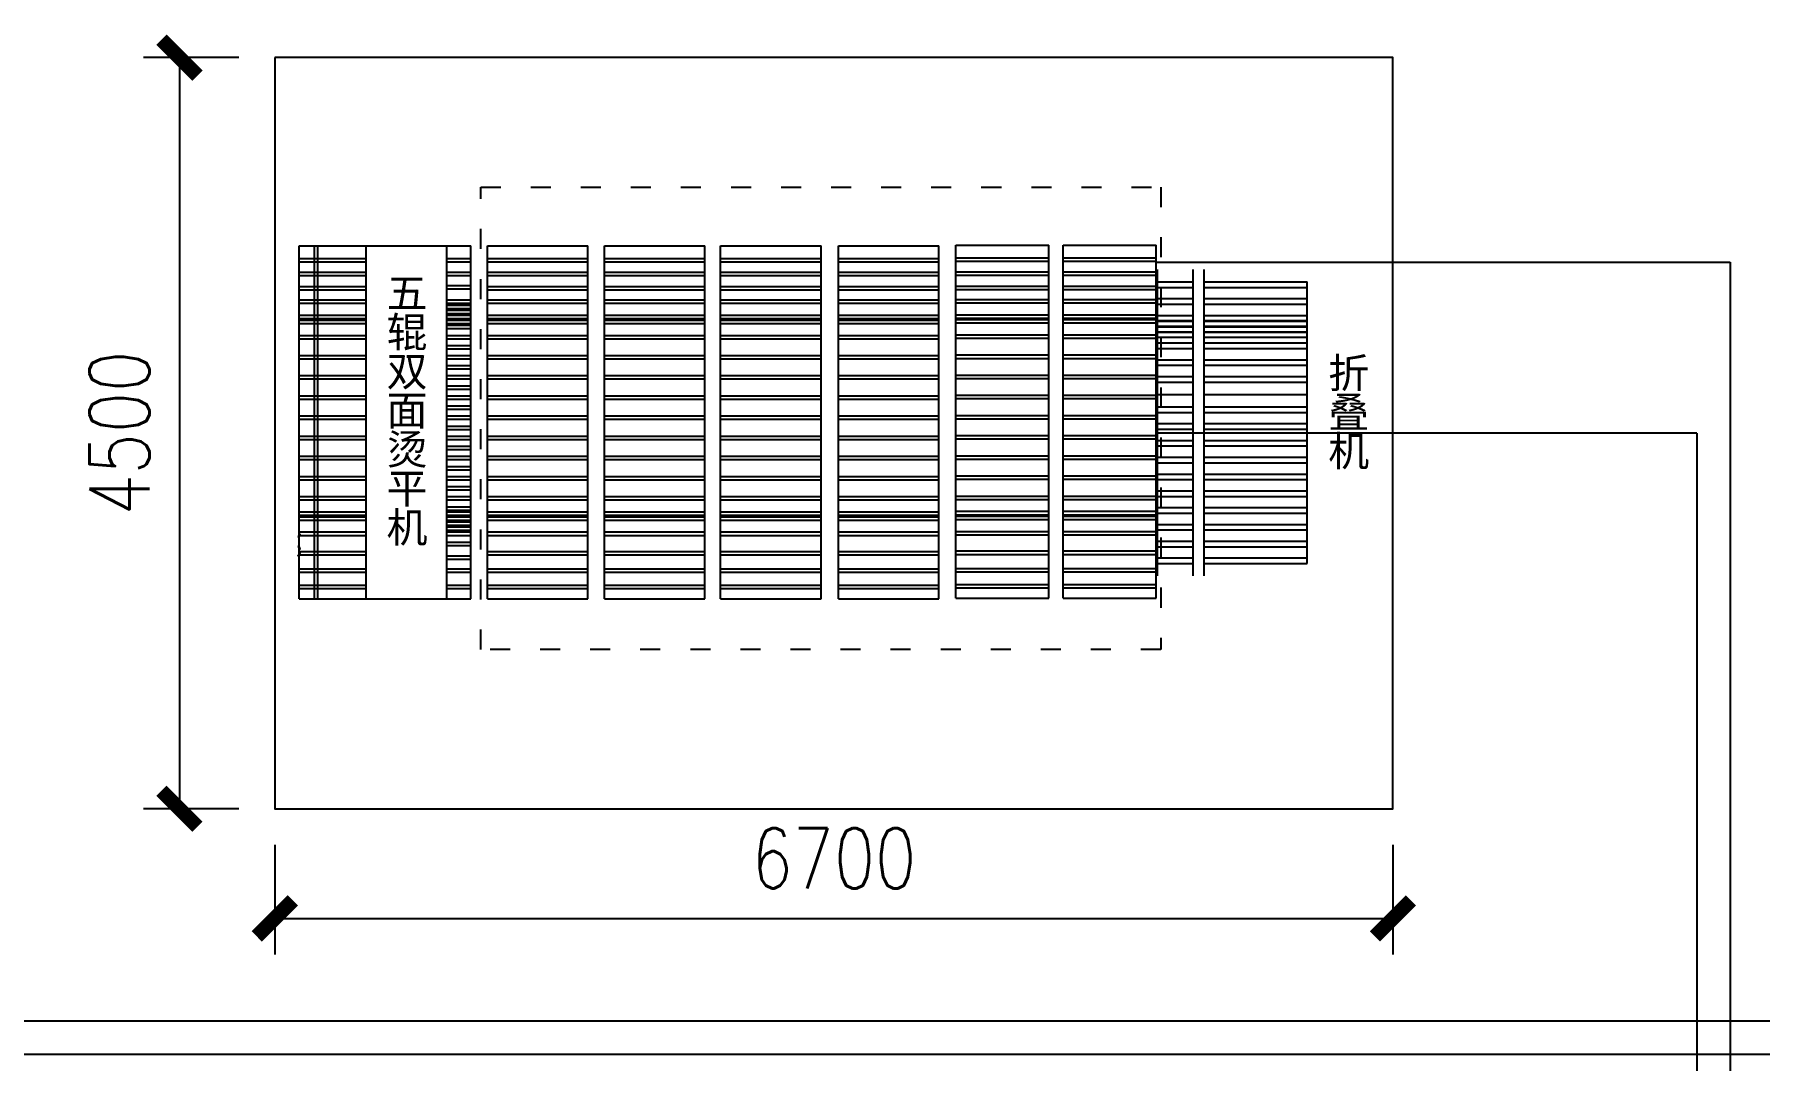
# Model space of a CAD drawing. Header units: millimetres. Extents: x 28866 to 196092, y 16567 to 68963.
# Drawn here: x 164669 to 175006, y 49100 to 55247 of the extents above; entities that cross this region are included whole.
import ezdxf

# ---------------------------------------------------------------- set-up
doc = ezdxf.new("R2010")
doc.units = ezdxf.units.MM
doc.linetypes.add('ACAD_ISO03W100', pattern=[30, 12, -18])
for name, color, linetype in [('font_blue', 142, 'Continuous'), ('font_grey', 254, 'Continuous'), ('green', 122, 'Continuous'), ('tube_condensate water', 140, 'Continuous'), ('tube_steam', 10, 'Continuous')]:
    doc.layers.add(name, color=color, linetype=linetype)
doc.styles.add('ROMANS', font='ROMANS.shx', dxfattribs={"width": 0.8, "bigfont": 'hhztxt.shx'})
doc.styles.get("Standard").update_dxf_attribs({"font": 'arial.ttf', "height": 200})
doc.dimstyles.new('dim1-150', dxfattribs={"dimscale": 180, "dimtxt": 2, "dimasz": 1.2, "dimexe": 1.2, "dimexo": 1.2, "dimgap": 1, "dimtad": 1, "dimdec": 0, "dimdsep": 46, "dimtxsty": 'ROMANS', "dimblk": 'ARCHTICK', "dimcen": 0, "dimadec": 0, "dimazin": 0, "dimtfac": 0.71, "dimtdec": 0, "dimtix": 1, "dimtmove": 0, "dimatfit": 3, "dimldrblk": 'ARCHTICK', "dimfxl": 0, "dimtolj": 1, "dimtzin": 0, "dimarcsym": 0})

# ---------------------------------------------------------------- blocks, each defined once
blk = doc.blocks.new('_ArchTick')
at = {"color": 0, "linetype": 'ByBlock', "const_width": 0.4}
blk.add_lwpolyline([(-0.5, -0.5), (0.5, 0.5)], dxfattribs=at)
blk = doc.blocks.new('*D168')
at = {"layer": 'Defpoints', "color": 0, "transparency": 16777216}
for p in [(166109, 55108), (165538, 50608), (166109, 50608)]:
    blk.add_point(p, dxfattribs=at)
at = {"layer": 'font_grey', "color": 0, "lineweight": -2, "transparency": 16777216}
for p, q in [((165893, 55108), (165322, 55108)), ((165538, 55108), (165538, 50608)), ((165893, 50608), (165322, 50608))]:
    blk.add_line(p, q, dxfattribs=at)
at = {"layer": 'font_grey', "color": 0, "lineweight": -2, "transparency": 16777216, "xscale": 216, "yscale": 216, "zscale": 216}
for p, rotation in [((165538, 55108), 90), ((165538, 50608), 270)]:
    blk.add_blockref('_ArchTick', p, dxfattribs=dict(at, rotation=rotation))
at = {"layer": 'font_grey', "color": 0, "transparency": 16777216, "insert": (165178, 52858), "char_height": 360, "attachment_point": 5, "rotation": 90, "style": 'ROMANS'}
blk.add_mtext('\\A1;4500', dxfattribs=at)
blk = doc.blocks.new('*D169')
at = {"layer": 'Defpoints', "color": 0, "transparency": 16777216}
for p in [(166109, 50608), (172809, 50608), (172809, 49951)]:
    blk.add_point(p, dxfattribs=at)
at = {"layer": 'font_grey', "color": 0, "lineweight": -2, "transparency": 16777216}
for p, q in [((166109, 50392), (166109, 49735)), ((172809, 50392), (172809, 49735)), ((166109, 49951), (172809, 49951))]:
    blk.add_line(p, q, dxfattribs=at)
at = {"layer": 'font_grey', "color": 0, "lineweight": -2, "transparency": 16777216, "xscale": 216, "yscale": 216, "zscale": 216, "rotation": 180}
blk.add_blockref('_ArchTick', (166109, 49951), dxfattribs=at)
at = {"layer": 'font_grey', "color": 0, "lineweight": -2, "transparency": 16777216, "xscale": 216, "yscale": 216, "zscale": 216}
blk.add_blockref('_ArchTick', (172809, 49951), dxfattribs=at)
at = {"layer": 'font_grey', "color": 0, "transparency": 16777216, "insert": (169459, 50311), "char_height": 360, "attachment_point": 5, "style": 'ROMANS'}
blk.add_mtext('\\A1;6700', dxfattribs=at)

msp = doc.modelspace()

# ---------------------------------------------------------------- linework, layer by layer
at = {"layer": 'green'}
for p, q in [((166254.9, 51866), (166254.9, 53980.9)), ((166254.9, 53980.9), (166657.5, 53980.9)), ((166347.6, 51866), (166347.6, 53980.9)), ((166367.7, 51866), (166367.7, 53980.9)), ((166657.5, 53980.9), (167283.8, 53980.9)), ((166657.5, 51866), (166657.5, 53980.9)), ((167139.1, 51866), (167139.1, 53980.9)), ((167283.8, 51866), (167283.8, 53980.9)), ((167383.4, 51866), (167383.4, 53980.9)), ((167383.4, 53980.9), (167984.8, 53980.9)), ((167984.8, 51866), (167984.8, 53980.9)), ((168084.6, 51866), (168084.6, 53980.9)), ((168084.6, 53980.9), (168686, 53980.9)), ((168686, 51866), (168686, 53980.9)), ((168780.7, 51866), (168780.7, 53980.9)), ((168780.7, 53980.9), (169382.2, 53980.9)), ((169382.2, 51866), (169382.2, 53980.9)), ((169486.3, 51866), (169486.3, 53980.9)), ((169486.3, 53980.9), (170087.7, 53980.9)), ((170087.7, 51866), (170087.7, 53980.9)), ((170189.6, 51869), (170189.6, 53983.9)), ((170189.6, 53983.9), (170746.6, 53983.9)), ((170746.6, 51869), (170746.6, 53983.9)), ((170833.1, 51869), (170833.1, 53983.9)), ((170833.1, 53983.9), (171390.1, 53983.9)), ((171390.1, 51869), (171390.1, 53983.9)), ((166254.9, 53905.3), (166657.5, 53905.3)), ((166254.9, 53885.2), (166657.5, 53885.2)), ((166657.5, 51966.6), (166657.5, 53880.2)), ((167139.1, 53905.3), (167283.8, 53905.3)), ((167139.1, 53885.2), (167283.8, 53885.2)), ((167383.4, 53905.3), (167984.8, 53905.3)), ((167383.4, 53885.2), (167984.8, 53885.2)), ((168084.6, 53905.3), (168686, 53905.3)), ((168084.6, 53885.2), (168686, 53885.2)), ((168686, 51966.6), (168686, 53880.2)), ((168780.7, 53905.3), (169382.2, 53905.3)), ((168780.7, 53885.2), (169382.2, 53885.2)), ((169382.2, 51966.6), (169382.2, 53880.2)), ((169486.3, 53905.3), (170087.7, 53905.3)), ((169486.3, 53885.2), (170087.7, 53885.2)), ((170087.7, 51966.6), (170087.7, 53880.2)), ((170189.6, 53908.3), (170746.6, 53908.3)), ((170189.6, 53888.2), (170746.6, 53888.2)), ((170746.6, 51969.7), (170746.6, 53883.2)), ((170833.1, 53908.3), (171390.1, 53908.3)), ((170833.1, 53888.2), (171390.1, 53888.2)), ((171390.1, 51969.7), (171390.1, 53883.2)), ((166254.9, 53821.9), (166657.5, 53821.9)), ((166254.9, 53801.7), (166657.5, 53801.7)), ((167139.1, 53821.9), (167283.8, 53821.9)), ((167139.1, 53801.7), (167283.8, 53801.7)), ((167383.4, 53821.9), (167984.8, 53821.9)), ((167383.4, 53801.7), (167984.8, 53801.7)), ((168084.6, 53821.9), (168686, 53821.9)), ((168084.6, 53801.7), (168686, 53801.7)), ((168780.7, 53821.9), (169382.2, 53821.9)), ((168780.7, 53801.7), (169382.2, 53801.7)), ((169486.3, 53821.9), (170087.7, 53821.9)), ((169486.3, 53801.7), (170087.7, 53801.7)), ((170189.6, 53824.9), (170746.6, 53824.9)), ((170189.6, 53804.8), (170746.6, 53804.8)), ((170833.1, 53824.9), (171390.1, 53824.9)), ((170833.1, 53804.8), (171390.1, 53804.8)), ((171395.5, 53764.8), (171609.3, 53764.8)), ((171396.4, 53838.3), (171396.4, 52002.9)), ((171609.3, 53838.3), (171609.3, 52002.9)), ((171676.7, 53838.3), (171676.7, 52002.9)), ((171676.7, 53764.8), (172294.9, 53764.8)), ((172294.9, 52076.7), (172294.9, 53764.8)), ((166254.9, 53736.5), (166657.5, 53736.5)), ((166254.9, 53716.3), (166657.5, 53716.3)), ((166254.9, 53656.3), (166657.5, 53656.3)), ((167139.1, 53742.6), (167283.8, 53742.6)), ((167139.1, 53722.5), (167283.8, 53722.5)), ((167139.1, 53656.3), (167283.8, 53656.3)), ((167383.4, 53736.5), (167984.8, 53736.5)), ((167383.4, 53716.3), (167984.8, 53716.3)), ((167383.4, 53656.3), (167984.8, 53656.3)), ((168084.6, 53736.5), (168686, 53736.5)), ((168084.6, 53716.3), (168686, 53716.3)), ((168084.6, 53656.3), (168686, 53656.3)), ((168780.7, 53736.5), (169382.2, 53736.5)), ((168780.7, 53716.3), (169382.2, 53716.3)), ((168780.7, 53656.3), (169382.2, 53656.3)), ((169486.3, 53736.5), (170087.7, 53736.5)), ((169486.3, 53716.3), (170087.7, 53716.3)), ((169486.3, 53656.3), (170087.7, 53656.3)), ((170189.6, 53739.5), (170746.6, 53739.5)), ((170189.6, 53719.4), (170746.6, 53719.4)), ((170189.6, 53659.3), (170746.6, 53659.3)), ((170833.1, 53739.5), (171390.1, 53739.5)), ((170833.1, 53719.4), (171390.1, 53719.4)), ((170833.1, 53659.3), (171390.1, 53659.3)), ((171395.5, 53731.2), (171609.3, 53731.2)), ((171395.5, 53664.1), (171609.3, 53664.1)), ((171676.7, 53731.2), (172294.9, 53731.2)), ((171676.7, 53664.1), (172294.9, 53664.1)), ((166254.9, 53636.1), (166657.5, 53636.1)), ((166254.9, 53565), (166657.5, 53565)), ((166254.9, 53565), (166657.5, 53565)), ((166254.9, 53565), (166657.5, 53565)), ((166254.9, 53565), (166657.5, 53565)), ((166254.9, 53544.9), (166657.5, 53544.9)), ((166254.9, 53544.9), (166657.5, 53544.9)), ((166254.9, 53544.9), (166657.5, 53544.9)), ((166254.9, 53544.9), (166657.5, 53544.9)), ((167139.1, 53636.1), (167283.8, 53636.1)), ((167139.1, 53625.4), (167206.2, 53625.4)), ((167139.1, 53625.4), (167206.2, 53625.4)), ((167139.1, 53625.4), (167206.2, 53625.4)), ((167139.1, 53625.4), (167283.8, 53625.4)), ((167139.1, 53605.3), (167206.2, 53605.3)), ((167139.1, 53605.3), (167206.2, 53605.3)), ((167139.1, 53605.3), (167206.2, 53605.3)), ((167139.1, 53605.3), (167283.8, 53605.3)), ((167139.1, 53595.9), (167206.2, 53595.9)), ((167139.1, 53595.9), (167283.8, 53595.9)), ((167139.1, 53575.8), (167206.2, 53575.8)), ((167139.1, 53575.8), (167283.8, 53575.8)), ((167139.1, 53565), (167206.2, 53565)), ((167139.1, 53565), (167206.2, 53565)), ((167139.1, 53565), (167206.2, 53565)), ((167139.1, 53565), (167283.8, 53565)), ((167139.1, 53544.9), (167206.2, 53544.9)), ((167139.1, 53544.9), (167206.2, 53544.9)), ((167139.1, 53544.9), (167206.2, 53544.9)), ((167139.1, 53544.9), (167283.8, 53544.9)), ((167383.4, 53636.1), (167984.8, 53636.1)), ((167383.4, 53565), (167984.8, 53565)), ((167383.4, 53565), (167984.8, 53565)), ((167383.4, 53565), (167984.8, 53565)), ((167383.4, 53565), (167984.8, 53565)), ((167383.4, 53544.9), (167984.8, 53544.9)), ((167383.4, 53544.9), (167984.8, 53544.9)), ((167383.4, 53544.9), (167984.8, 53544.9)), ((167383.4, 53544.9), (167984.8, 53544.9)), ((168084.6, 53636.1), (168686, 53636.1)), ((168084.6, 53565), (168686, 53565)), ((168084.6, 53565), (168686, 53565)), ((168084.6, 53565), (168686, 53565)), ((168084.6, 53565), (168686, 53565)), ((168084.6, 53544.9), (168686, 53544.9)), ((168084.6, 53544.9), (168686, 53544.9)), ((168084.6, 53544.9), (168686, 53544.9)), ((168084.6, 53544.9), (168686, 53544.9)), ((168780.7, 53636.1), (169382.2, 53636.1)), ((168780.7, 53565), (169382.2, 53565)), ((168780.7, 53565), (169382.2, 53565)), ((168780.7, 53565), (169382.2, 53565)), ((168780.7, 53565), (169382.2, 53565)), ((168780.7, 53544.9), (169382.2, 53544.9)), ((168780.7, 53544.9), (169382.2, 53544.9)), ((168780.7, 53544.9), (169382.2, 53544.9)), ((168780.7, 53544.9), (169382.2, 53544.9)), ((169486.3, 53636.1), (170087.7, 53636.1)), ((169486.3, 53565), (170087.7, 53565)), ((169486.3, 53565), (170087.7, 53565)), ((169486.3, 53565), (170087.7, 53565)), ((169486.3, 53565), (170087.7, 53565)), ((169486.3, 53544.9), (170087.7, 53544.9)), ((169486.3, 53544.9), (170087.7, 53544.9)), ((169486.3, 53544.9), (170087.7, 53544.9)), ((169486.3, 53544.9), (170087.7, 53544.9)), ((170189.6, 53639.2), (170746.6, 53639.2)), ((170189.6, 53568), (170746.6, 53568)), ((170189.6, 53568), (170746.6, 53568)), ((170189.6, 53568), (170746.6, 53568)), ((170189.6, 53568), (170746.6, 53568)), ((170189.6, 53547.9), (170746.6, 53547.9)), ((170189.6, 53547.9), (170746.6, 53547.9)), ((170189.6, 53547.9), (170746.6, 53547.9)), ((170189.6, 53547.9), (170746.6, 53547.9)), ((170833.1, 53639.2), (171390.1, 53639.2)), ((170833.1, 53568), (171390.1, 53568)), ((170833.1, 53568), (171390.1, 53568)), ((170833.1, 53568), (171390.1, 53568)), ((170833.1, 53568), (171390.1, 53568)), ((170833.1, 53547.9), (171390.1, 53547.9)), ((170833.1, 53547.9), (171390.1, 53547.9)), ((170833.1, 53547.9), (171390.1, 53547.9)), ((170833.1, 53547.9), (171390.1, 53547.9)), ((171395.5, 53630.6), (171609.3, 53630.6)), ((171395.5, 53563.5), (171609.3, 53563.5)), ((171395.5, 53563.5), (171609.3, 53563.5)), ((171676.7, 53630.6), (172294.9, 53630.6)), ((171676.7, 53563.5), (172294.9, 53563.5)), ((171676.7, 53563.5), (172294.9, 53563.5)), ((166254.9, 53535.5), (166657.5, 53535.5)), ((166254.9, 53535.5), (166657.5, 53535.5)), ((166254.9, 53535.5), (166657.5, 53535.5)), ((166254.9, 53515.4), (166657.5, 53515.4)), ((166254.9, 53515.4), (166657.5, 53515.4)), ((166254.9, 53515.4), (166657.5, 53515.4)), ((166254.9, 53444.2), (166657.5, 53444.2)), ((166254.9, 53444.2), (166657.5, 53444.2)), ((166254.9, 53444.2), (166657.5, 53444.2)), ((167139.1, 53535.5), (167206.2, 53535.5)), ((167139.1, 53535.5), (167206.2, 53535.5)), ((167139.1, 53535.5), (167283.8, 53535.5)), ((167139.1, 53515.4), (167206.2, 53515.4)), ((167139.1, 53515.4), (167206.2, 53515.4)), ((167139.1, 53515.4), (167283.8, 53515.4)), ((167139.1, 53504.6), (167206.2, 53504.6)), ((167139.1, 53504.6), (167206.2, 53504.6)), ((167139.1, 53504.6), (167206.2, 53504.6)), ((167139.1, 53504.6), (167283.8, 53504.6)), ((167139.1, 53484.5), (167206.2, 53484.5)), ((167139.1, 53484.5), (167206.2, 53484.5)), ((167139.1, 53484.5), (167206.2, 53484.5)), ((167139.1, 53484.5), (167283.8, 53484.5)), ((167139.1, 53444.2), (167206.2, 53444.2)), ((167139.1, 53444.2), (167206.2, 53444.2)), ((167139.1, 53444.2), (167283.8, 53444.2)), ((167383.4, 53535.5), (167984.8, 53535.5)), ((167383.4, 53535.5), (167984.8, 53535.5)), ((167383.4, 53535.5), (167984.8, 53535.5)), ((167383.4, 53515.4), (167984.8, 53515.4)), ((167383.4, 53515.4), (167984.8, 53515.4)), ((167383.4, 53515.4), (167984.8, 53515.4)), ((167383.4, 53444.2), (167984.8, 53444.2)), ((167383.4, 53444.2), (167984.8, 53444.2)), ((167383.4, 53444.2), (167984.8, 53444.2)), ((168084.6, 53535.5), (168686, 53535.5)), ((168084.6, 53535.5), (168686, 53535.5)), ((168084.6, 53535.5), (168686, 53535.5)), ((168084.6, 53515.4), (168686, 53515.4)), ((168084.6, 53515.4), (168686, 53515.4)), ((168084.6, 53515.4), (168686, 53515.4)), ((168084.6, 53444.2), (168686, 53444.2)), ((168084.6, 53444.2), (168686, 53444.2)), ((168084.6, 53444.2), (168686, 53444.2)), ((168780.7, 53535.5), (169382.2, 53535.5)), ((168780.7, 53535.5), (169382.2, 53535.5)), ((168780.7, 53535.5), (169382.2, 53535.5)), ((168780.7, 53515.4), (169382.2, 53515.4)), ((168780.7, 53515.4), (169382.2, 53515.4)), ((168780.7, 53515.4), (169382.2, 53515.4)), ((168780.7, 53444.2), (169382.2, 53444.2)), ((168780.7, 53444.2), (169382.2, 53444.2)), ((168780.7, 53444.2), (169382.2, 53444.2)), ((169486.3, 53535.5), (170087.7, 53535.5)), ((169486.3, 53535.5), (170087.7, 53535.5)), ((169486.3, 53535.5), (170087.7, 53535.5)), ((169486.3, 53515.4), (170087.7, 53515.4)), ((169486.3, 53515.4), (170087.7, 53515.4)), ((169486.3, 53515.4), (170087.7, 53515.4)), ((169486.3, 53444.2), (170087.7, 53444.2)), ((169486.3, 53444.2), (170087.7, 53444.2)), ((169486.3, 53444.2), (170087.7, 53444.2)), ((170189.6, 53538.5), (170746.6, 53538.5)), ((170189.6, 53538.5), (170746.6, 53538.5)), ((170189.6, 53538.5), (170746.6, 53538.5)), ((170189.6, 53518.4), (170746.6, 53518.4)), ((170189.6, 53518.4), (170746.6, 53518.4)), ((170189.6, 53518.4), (170746.6, 53518.4)), ((170189.6, 53447.3), (170746.6, 53447.3)), ((170189.6, 53447.3), (170746.6, 53447.3)), ((170189.6, 53447.3), (170746.6, 53447.3)), ((170833.1, 53538.5), (171390.1, 53538.5)), ((170833.1, 53538.5), (171390.1, 53538.5)), ((170833.1, 53538.5), (171390.1, 53538.5)), ((170833.1, 53518.4), (171390.1, 53518.4)), ((170833.1, 53518.4), (171390.1, 53518.4)), ((170833.1, 53518.4), (171390.1, 53518.4)), ((170833.1, 53447.3), (171390.1, 53447.3)), ((170833.1, 53447.3), (171390.1, 53447.3)), ((170833.1, 53447.3), (171390.1, 53447.3)), ((171395.5, 53533.2), (171609.3, 53533.2)), ((171395.5, 53529.9), (171609.3, 53529.9)), ((171395.5, 53499.4), (171609.3, 53499.4)), ((171395.5, 53496.1), (171609.3, 53496.1)), ((171395.5, 53466.1), (171609.3, 53466.1)), ((171395.5, 53465.8), (171609.3, 53465.8)), ((171395.5, 53462.8), (171609.3, 53462.8)), ((171676.7, 53533.2), (172294.9, 53533.2)), ((171676.7, 53529.9), (172294.9, 53529.9)), ((171676.7, 53499.4), (172294.9, 53499.4)), ((171676.7, 53496.1), (172294.9, 53496.1)), ((171676.7, 53466.1), (172294.9, 53466.1)), ((171676.7, 53465.8), (172294.9, 53465.8)), ((171676.7, 53462.8), (172294.9, 53462.8)), ((166254.9, 53424.1), (166657.5, 53424.1)), ((166254.9, 53424.1), (166657.5, 53424.1)), ((166254.9, 53424.1), (166657.5, 53424.1)), ((167139.1, 53424.1), (167206.2, 53424.1)), ((167139.1, 53424.1), (167206.2, 53424.1)), ((167139.1, 53424.1), (167283.8, 53424.1)), ((167139.1, 53383.9), (167206.2, 53383.9)), ((167139.1, 53383.9), (167283.8, 53383.9)), ((167139.1, 53363.7), (167206.2, 53363.7)), ((167139.1, 53363.7), (167283.8, 53363.7)), ((167383.4, 53424.1), (167984.8, 53424.1)), ((167383.4, 53424.1), (167984.8, 53424.1)), ((167383.4, 53424.1), (167984.8, 53424.1)), ((168084.6, 53424.1), (168686, 53424.1)), ((168084.6, 53424.1), (168686, 53424.1)), ((168084.6, 53424.1), (168686, 53424.1)), ((168780.7, 53424.1), (169382.2, 53424.1)), ((168780.7, 53424.1), (169382.2, 53424.1)), ((168780.7, 53424.1), (169382.2, 53424.1)), ((169486.3, 53424.1), (170087.7, 53424.1)), ((169486.3, 53424.1), (170087.7, 53424.1)), ((169486.3, 53424.1), (170087.7, 53424.1)), ((170189.6, 53427.1), (170746.6, 53427.1)), ((170189.6, 53427.1), (170746.6, 53427.1)), ((170189.6, 53427.1), (170746.6, 53427.1)), ((170833.1, 53427.1), (171390.1, 53427.1)), ((170833.1, 53427.1), (171390.1, 53427.1)), ((170833.1, 53427.1), (171390.1, 53427.1)), ((171395.5, 53432.6), (171609.3, 53432.6)), ((171395.5, 53398.7), (171609.3, 53398.7)), ((171395.5, 53365.2), (171609.3, 53365.2)), ((171676.7, 53432.6), (172294.9, 53432.6)), ((171676.7, 53398.7), (172294.9, 53398.7)), ((171676.7, 53365.2), (172294.9, 53365.2)), ((166254.9, 53323.5), (166657.5, 53323.5)), ((166254.9, 53303.3), (166657.5, 53303.3)), ((167139.1, 53323.5), (167283.8, 53323.5)), ((167139.1, 53303.3), (167283.8, 53303.3)), ((167139.1, 53263.1), (167206.2, 53263.1)), ((167139.1, 53263.1), (167283.8, 53263.1)), ((167139.1, 53243), (167206.2, 53243)), ((167139.1, 53243), (167283.8, 53243)), ((167383.4, 53323.5), (167984.8, 53323.5)), ((167383.4, 53303.3), (167984.8, 53303.3)), ((168084.6, 53323.5), (168686, 53323.5)), ((168084.6, 53303.3), (168686, 53303.3)), ((168780.7, 53323.5), (169382.2, 53323.5)), ((168780.7, 53303.3), (169382.2, 53303.3)), ((169486.3, 53323.5), (170087.7, 53323.5)), ((169486.3, 53303.3), (170087.7, 53303.3)), ((170189.6, 53326.5), (170746.6, 53326.5)), ((170189.6, 53306.4), (170746.6, 53306.4)), ((170833.1, 53326.5), (171390.1, 53326.5)), ((170833.1, 53306.4), (171390.1, 53306.4)), ((171395.5, 53298.1), (171609.3, 53298.1)), ((171395.5, 53264.6), (171609.3, 53264.6)), ((171676.7, 53298.1), (172294.9, 53298.1)), ((171676.7, 53264.6), (172294.9, 53264.6)), ((166254.9, 53202.7), (166657.5, 53202.7)), ((166254.9, 53202.7), (166657.5, 53202.7)), ((166254.9, 53202.7), (166657.5, 53202.7)), ((166254.9, 53182.6), (166657.5, 53182.6)), ((166254.9, 53182.6), (166657.5, 53182.6)), ((166254.9, 53182.6), (166657.5, 53182.6)), ((167139.1, 53202.7), (167206.2, 53202.7)), ((167139.1, 53202.7), (167206.2, 53202.7)), ((167139.1, 53202.7), (167283.8, 53202.7)), ((167139.1, 53182.6), (167206.2, 53182.6)), ((167139.1, 53182.6), (167206.2, 53182.6)), ((167139.1, 53182.6), (167283.8, 53182.6)), ((167139.1, 53142.3), (167206.2, 53142.3)), ((167139.1, 53142.3), (167206.2, 53142.3)), ((167139.1, 53142.3), (167206.2, 53142.3)), ((167139.1, 53142.3), (167283.8, 53142.3)), ((167383.4, 53202.7), (167984.8, 53202.7)), ((167383.4, 53202.7), (167984.8, 53202.7)), ((167383.4, 53202.7), (167984.8, 53202.7)), ((167383.4, 53182.6), (167984.8, 53182.6)), ((167383.4, 53182.6), (167984.8, 53182.6)), ((167383.4, 53182.6), (167984.8, 53182.6)), ((168084.6, 53202.7), (168686, 53202.7)), ((168084.6, 53202.7), (168686, 53202.7)), ((168084.6, 53202.7), (168686, 53202.7)), ((168084.6, 53182.6), (168686, 53182.6)), ((168084.6, 53182.6), (168686, 53182.6)), ((168084.6, 53182.6), (168686, 53182.6)), ((168780.7, 53202.7), (169382.2, 53202.7)), ((168780.7, 53202.7), (169382.2, 53202.7)), ((168780.7, 53202.7), (169382.2, 53202.7)), ((168780.7, 53182.6), (169382.2, 53182.6)), ((168780.7, 53182.6), (169382.2, 53182.6)), ((168780.7, 53182.6), (169382.2, 53182.6)), ((169486.3, 53202.7), (170087.7, 53202.7)), ((169486.3, 53202.7), (170087.7, 53202.7)), ((169486.3, 53202.7), (170087.7, 53202.7)), ((169486.3, 53182.6), (170087.7, 53182.6)), ((169486.3, 53182.6), (170087.7, 53182.6)), ((169486.3, 53182.6), (170087.7, 53182.6)), ((170189.6, 53205.7), (170746.6, 53205.7)), ((170189.6, 53205.7), (170746.6, 53205.7)), ((170189.6, 53205.7), (170746.6, 53205.7)), ((170189.6, 53185.6), (170746.6, 53185.6)), ((170189.6, 53185.6), (170746.6, 53185.6)), ((170189.6, 53185.6), (170746.6, 53185.6)), ((170833.1, 53205.7), (171390.1, 53205.7)), ((170833.1, 53205.7), (171390.1, 53205.7)), ((170833.1, 53205.7), (171390.1, 53205.7)), ((170833.1, 53185.6), (171390.1, 53185.6)), ((170833.1, 53185.6), (171390.1, 53185.6)), ((170833.1, 53185.6), (171390.1, 53185.6)), ((171395.5, 53197.5), (171609.3, 53197.5)), ((171395.5, 53163.9), (171609.3, 53163.9)), ((171676.7, 53197.5), (172294.9, 53197.5)), ((171676.7, 53163.9), (172294.9, 53163.9)), ((166254.9, 53081.9), (166657.5, 53081.9)), ((166254.9, 53081.9), (166657.5, 53081.9)), ((166254.9, 53081.9), (166657.5, 53081.9)), ((166254.9, 53081.9), (166657.5, 53081.9)), ((166254.9, 53081.9), (166657.5, 53081.9)), ((166254.9, 53061.8), (166657.5, 53061.8)), ((166254.9, 53061.8), (166657.5, 53061.8)), ((166254.9, 53061.8), (166657.5, 53061.8)), ((166254.9, 53061.8), (166657.5, 53061.8)), ((166254.9, 53061.8), (166657.5, 53061.8)), ((167139.1, 53122.2), (167206.2, 53122.2)), ((167139.1, 53122.2), (167206.2, 53122.2)), ((167139.1, 53122.2), (167206.2, 53122.2)), ((167139.1, 53122.2), (167283.8, 53122.2)), ((167139.1, 53081.9), (167206.2, 53081.9)), ((167139.1, 53081.9), (167206.2, 53081.9)), ((167139.1, 53081.9), (167206.2, 53081.9)), ((167139.1, 53081.9), (167206.2, 53081.9)), ((167139.1, 53081.9), (167283.8, 53081.9)), ((167139.1, 53061.8), (167206.2, 53061.8)), ((167139.1, 53061.8), (167206.2, 53061.8)), ((167139.1, 53061.8), (167206.2, 53061.8)), ((167139.1, 53061.8), (167206.2, 53061.8)), ((167139.1, 53061.8), (167283.8, 53061.8)), ((167383.4, 53081.9), (167984.8, 53081.9)), ((167383.4, 53081.9), (167984.8, 53081.9)), ((167383.4, 53081.9), (167984.8, 53081.9)), ((167383.4, 53081.9), (167984.8, 53081.9)), ((167383.4, 53081.9), (167984.8, 53081.9)), ((167383.4, 53061.8), (167984.8, 53061.8)), ((167383.4, 53061.8), (167984.8, 53061.8)), ((167383.4, 53061.8), (167984.8, 53061.8)), ((167383.4, 53061.8), (167984.8, 53061.8)), ((167383.4, 53061.8), (167984.8, 53061.8)), ((168084.6, 53081.9), (168686, 53081.9)), ((168084.6, 53081.9), (168686, 53081.9)), ((168084.6, 53081.9), (168686, 53081.9)), ((168084.6, 53081.9), (168686, 53081.9)), ((168084.6, 53081.9), (168686, 53081.9)), ((168084.6, 53061.8), (168686, 53061.8)), ((168084.6, 53061.8), (168686, 53061.8)), ((168084.6, 53061.8), (168686, 53061.8)), ((168084.6, 53061.8), (168686, 53061.8)), ((168084.6, 53061.8), (168686, 53061.8)), ((168780.7, 53081.9), (169382.2, 53081.9)), ((168780.7, 53081.9), (169382.2, 53081.9)), ((168780.7, 53081.9), (169382.2, 53081.9)), ((168780.7, 53081.9), (169382.2, 53081.9)), ((168780.7, 53081.9), (169382.2, 53081.9)), ((168780.7, 53061.8), (169382.2, 53061.8)), ((168780.7, 53061.8), (169382.2, 53061.8)), ((168780.7, 53061.8), (169382.2, 53061.8)), ((168780.7, 53061.8), (169382.2, 53061.8)), ((168780.7, 53061.8), (169382.2, 53061.8)), ((169486.3, 53081.9), (170087.7, 53081.9)), ((169486.3, 53081.9), (170087.7, 53081.9)), ((169486.3, 53081.9), (170087.7, 53081.9)), ((169486.3, 53081.9), (170087.7, 53081.9)), ((169486.3, 53081.9), (170087.7, 53081.9)), ((169486.3, 53061.8), (170087.7, 53061.8)), ((169486.3, 53061.8), (170087.7, 53061.8)), ((169486.3, 53061.8), (170087.7, 53061.8)), ((169486.3, 53061.8), (170087.7, 53061.8)), ((169486.3, 53061.8), (170087.7, 53061.8)), ((170189.6, 53084.9), (170746.6, 53084.9)), ((170189.6, 53084.9), (170746.6, 53084.9)), ((170189.6, 53084.9), (170746.6, 53084.9)), ((170189.6, 53084.9), (170746.6, 53084.9)), ((170189.6, 53084.9), (170746.6, 53084.9)), ((170189.6, 53064.8), (170746.6, 53064.8)), ((170189.6, 53064.8), (170746.6, 53064.8)), ((170189.6, 53064.8), (170746.6, 53064.8)), ((170189.6, 53064.8), (170746.6, 53064.8)), ((170189.6, 53064.8), (170746.6, 53064.8)), ((170833.1, 53084.9), (171390.1, 53084.9)), ((170833.1, 53084.9), (171390.1, 53084.9)), ((170833.1, 53084.9), (171390.1, 53084.9)), ((170833.1, 53084.9), (171390.1, 53084.9)), ((170833.1, 53084.9), (171390.1, 53084.9)), ((170833.1, 53064.8), (171390.1, 53064.8)), ((170833.1, 53064.8), (171390.1, 53064.8)), ((170833.1, 53064.8), (171390.1, 53064.8)), ((170833.1, 53064.8), (171390.1, 53064.8)), ((170833.1, 53064.8), (171390.1, 53064.8)), ((171395.5, 53089.8), (171609.3, 53089.8)), ((171676.7, 53089.8), (172294.9, 53089.8)), ((166254.9, 52961.2), (166657.5, 52961.2)), ((166254.9, 52961.2), (166657.5, 52961.2)), ((166254.9, 52961.2), (166657.5, 52961.2)), ((166254.9, 52961.2), (166657.5, 52961.2)), ((166254.9, 52941), (166657.5, 52941)), ((166254.9, 52941), (166657.5, 52941)), ((166254.9, 52941), (166657.5, 52941)), ((166254.9, 52941), (166657.5, 52941)), ((167139.1, 53021.5), (167206.2, 53021.5)), ((167139.1, 53021.5), (167206.2, 53021.5)), ((167139.1, 53021.5), (167206.2, 53021.5)), ((167139.1, 53021.5), (167283.8, 53021.5)), ((167139.1, 53001.4), (167206.2, 53001.4)), ((167139.1, 53001.4), (167206.2, 53001.4)), ((167139.1, 53001.4), (167206.2, 53001.4)), ((167139.1, 53001.4), (167283.8, 53001.4)), ((167139.1, 52961.2), (167206.2, 52961.2)), ((167139.1, 52961.2), (167206.2, 52961.2)), ((167139.1, 52961.2), (167206.2, 52961.2)), ((167139.1, 52961.2), (167283.8, 52961.2)), ((167139.1, 52941), (167206.2, 52941)), ((167139.1, 52941), (167206.2, 52941)), ((167139.1, 52941), (167206.2, 52941)), ((167139.1, 52941), (167283.8, 52941)), ((167383.4, 52961.2), (167984.8, 52961.2)), ((167383.4, 52961.2), (167984.8, 52961.2)), ((167383.4, 52961.2), (167984.8, 52961.2)), ((167383.4, 52961.2), (167984.8, 52961.2)), ((167383.4, 52941), (167984.8, 52941)), ((167383.4, 52941), (167984.8, 52941)), ((167383.4, 52941), (167984.8, 52941)), ((167383.4, 52941), (167984.8, 52941)), ((168084.6, 52961.2), (168686, 52961.2)), ((168084.6, 52961.2), (168686, 52961.2)), ((168084.6, 52961.2), (168686, 52961.2)), ((168084.6, 52961.2), (168686, 52961.2)), ((168084.6, 52941), (168686, 52941)), ((168084.6, 52941), (168686, 52941)), ((168084.6, 52941), (168686, 52941)), ((168084.6, 52941), (168686, 52941)), ((168780.7, 52961.2), (169382.2, 52961.2)), ((168780.7, 52961.2), (169382.2, 52961.2)), ((168780.7, 52961.2), (169382.2, 52961.2)), ((168780.7, 52961.2), (169382.2, 52961.2)), ((168780.7, 52941), (169382.2, 52941)), ((168780.7, 52941), (169382.2, 52941)), ((168780.7, 52941), (169382.2, 52941)), ((168780.7, 52941), (169382.2, 52941)), ((169486.3, 52961.2), (170087.7, 52961.2)), ((169486.3, 52961.2), (170087.7, 52961.2)), ((169486.3, 52961.2), (170087.7, 52961.2)), ((169486.3, 52961.2), (170087.7, 52961.2)), ((169486.3, 52941), (170087.7, 52941)), ((169486.3, 52941), (170087.7, 52941)), ((169486.3, 52941), (170087.7, 52941)), ((169486.3, 52941), (170087.7, 52941)), ((170189.6, 52964.2), (170746.6, 52964.2)), ((170189.6, 52964.2), (170746.6, 52964.2)), ((170189.6, 52964.2), (170746.6, 52964.2)), ((170189.6, 52964.2), (170746.6, 52964.2)), ((170189.6, 52944), (170746.6, 52944)), ((170189.6, 52944), (170746.6, 52944)), ((170189.6, 52944), (170746.6, 52944)), ((170189.6, 52944), (170746.6, 52944)), ((170833.1, 52964.2), (171390.1, 52964.2)), ((170833.1, 52964.2), (171390.1, 52964.2)), ((170833.1, 52964.2), (171390.1, 52964.2)), ((170833.1, 52964.2), (171390.1, 52964.2)), ((170833.1, 52944), (171390.1, 52944)), ((170833.1, 52944), (171390.1, 52944)), ((170833.1, 52944), (171390.1, 52944)), ((170833.1, 52944), (171390.1, 52944)), ((171395.5, 53016), (171609.3, 53016)), ((171395.5, 52982.5), (171609.3, 52982.5)), ((171676.7, 53016), (172294.9, 53016)), ((171676.7, 52982.5), (172294.9, 52982.5)), ((166254.9, 52840.4), (166657.5, 52840.4)), ((166254.9, 52840.4), (166657.5, 52840.4)), ((166254.9, 52820.3), (166657.5, 52820.3)), ((166254.9, 52820.3), (166657.5, 52820.3)), ((167139.1, 52900.8), (167206.2, 52900.8)), ((167139.1, 52900.8), (167206.2, 52900.8)), ((167139.1, 52900.8), (167283.8, 52900.8)), ((167139.1, 52880.6), (167206.2, 52880.6)), ((167139.1, 52880.6), (167206.2, 52880.6)), ((167139.1, 52880.6), (167283.8, 52880.6)), ((167139.1, 52840.4), (167206.2, 52840.4)), ((167139.1, 52840.4), (167283.8, 52840.4)), ((167139.1, 52820.3), (167206.2, 52820.3)), ((167139.1, 52820.3), (167283.8, 52820.3)), ((167383.4, 52840.4), (167984.8, 52840.4)), ((167383.4, 52840.4), (167984.8, 52840.4)), ((167383.4, 52820.3), (167984.8, 52820.3)), ((167383.4, 52820.3), (167984.8, 52820.3)), ((168084.6, 52840.4), (168686, 52840.4)), ((168084.6, 52840.4), (168686, 52840.4)), ((168084.6, 52820.3), (168686, 52820.3)), ((168084.6, 52820.3), (168686, 52820.3)), ((168780.7, 52840.4), (169382.2, 52840.4)), ((168780.7, 52840.4), (169382.2, 52840.4)), ((168780.7, 52820.3), (169382.2, 52820.3)), ((168780.7, 52820.3), (169382.2, 52820.3)), ((169486.3, 52840.4), (170087.7, 52840.4)), ((169486.3, 52840.4), (170087.7, 52840.4)), ((169486.3, 52820.3), (170087.7, 52820.3)), ((169486.3, 52820.3), (170087.7, 52820.3)), ((170189.6, 52843.4), (170746.6, 52843.4)), ((170189.6, 52843.4), (170746.6, 52843.4)), ((170189.6, 52823.3), (170746.6, 52823.3)), ((170189.6, 52823.3), (170746.6, 52823.3)), ((170833.1, 52843.4), (171390.1, 52843.4)), ((170833.1, 52843.4), (171390.1, 52843.4)), ((170833.1, 52823.3), (171390.1, 52823.3)), ((170833.1, 52823.3), (171390.1, 52823.3)), ((171395.5, 52915.4), (171609.3, 52915.4)), ((171395.5, 52881.8), (171609.3, 52881.8)), ((171676.7, 52915.4), (172294.9, 52915.4)), ((171676.7, 52881.8), (172294.9, 52881.8)), ((166254.9, 52719.6), (166657.5, 52719.6)), ((166254.9, 52719.6), (166657.5, 52719.6)), ((167139.1, 52780), (167283.8, 52780)), ((167139.1, 52759.9), (167283.8, 52759.9)), ((167139.1, 52719.6), (167206.2, 52719.6)), ((167139.1, 52719.6), (167283.8, 52719.6)), ((167383.4, 52719.6), (167984.8, 52719.6)), ((167383.4, 52719.6), (167984.8, 52719.6)), ((168084.6, 52719.6), (168686, 52719.6)), ((168084.6, 52719.6), (168686, 52719.6)), ((168780.7, 52719.6), (169382.2, 52719.6)), ((168780.7, 52719.6), (169382.2, 52719.6)), ((169486.3, 52719.6), (170087.7, 52719.6)), ((169486.3, 52719.6), (170087.7, 52719.6)), ((170189.6, 52722.6), (170746.6, 52722.6)), ((170189.6, 52722.6), (170746.6, 52722.6)), ((170833.1, 52722.6), (171390.1, 52722.6)), ((170833.1, 52722.6), (171390.1, 52722.6)), ((171395.5, 52814.7), (171609.3, 52814.7)), ((171395.5, 52781.2), (171609.3, 52781.2)), ((171676.7, 52814.7), (172294.9, 52814.7)), ((171676.7, 52781.2), (172294.9, 52781.2)), ((166254.9, 52699.5), (166657.5, 52699.5)), ((166254.9, 52699.5), (166657.5, 52699.5)), ((167139.1, 52699.5), (167206.2, 52699.5)), ((167139.1, 52699.5), (167283.8, 52699.5)), ((167139.1, 52659.2), (167206.2, 52659.2)), ((167139.1, 52659.2), (167206.2, 52659.2)), ((167139.1, 52659.2), (167283.8, 52659.2)), ((167139.1, 52639.1), (167206.2, 52639.1)), ((167139.1, 52639.1), (167206.2, 52639.1)), ((167139.1, 52639.1), (167283.8, 52639.1)), ((167383.4, 52699.5), (167984.8, 52699.5)), ((167383.4, 52699.5), (167984.8, 52699.5)), ((168084.6, 52699.5), (168686, 52699.5)), ((168084.6, 52699.5), (168686, 52699.5)), ((168780.7, 52699.5), (169382.2, 52699.5)), ((168780.7, 52699.5), (169382.2, 52699.5)), ((169486.3, 52699.5), (170087.7, 52699.5)), ((169486.3, 52699.5), (170087.7, 52699.5)), ((170189.6, 52702.5), (170746.6, 52702.5)), ((170189.6, 52702.5), (170746.6, 52702.5)), ((170833.1, 52702.5), (171390.1, 52702.5)), ((170833.1, 52702.5), (171390.1, 52702.5)), ((171395.5, 52714.1), (171609.3, 52714.1)), ((171395.5, 52680.5), (171609.3, 52680.5)), ((171395.5, 52613.4), (171609.3, 52613.4)), ((171676.7, 52714.1), (172294.9, 52714.1)), ((171676.7, 52680.5), (172294.9, 52680.5)), ((171676.7, 52613.4), (172294.9, 52613.4)), ((166254.9, 52598.8), (166657.5, 52598.8)), ((166254.9, 52598.8), (166657.5, 52598.8)), ((166254.9, 52598.8), (166657.5, 52598.8)), ((166254.9, 52598.8), (166657.5, 52598.8)), ((166254.9, 52578.7), (166657.5, 52578.7)), ((166254.9, 52578.7), (166657.5, 52578.7)), ((166254.9, 52578.7), (166657.5, 52578.7)), ((166254.9, 52578.7), (166657.5, 52578.7)), ((167139.1, 52598.8), (167206.2, 52598.8)), ((167139.1, 52598.8), (167206.2, 52598.8)), ((167139.1, 52598.8), (167206.2, 52598.8)), ((167139.1, 52598.8), (167283.8, 52598.8)), ((167139.1, 52578.7), (167206.2, 52578.7)), ((167139.1, 52578.7), (167206.2, 52578.7)), ((167139.1, 52578.7), (167206.2, 52578.7)), ((167139.1, 52578.7), (167283.8, 52578.7)), ((167139.1, 52538.5), (167206.2, 52538.5)), ((167139.1, 52538.5), (167206.2, 52538.5)), ((167139.1, 52538.5), (167206.2, 52538.5)), ((167139.1, 52538.5), (167206.2, 52538.5)), ((167139.1, 52538.5), (167283.8, 52538.5)), ((167139.1, 52518.3), (167206.2, 52518.3)), ((167139.1, 52518.3), (167206.2, 52518.3)), ((167139.1, 52518.3), (167206.2, 52518.3)), ((167139.1, 52518.3), (167206.2, 52518.3)), ((167139.1, 52518.3), (167283.8, 52518.3)), ((167383.4, 52598.8), (167984.8, 52598.8)), ((167383.4, 52598.8), (167984.8, 52598.8)), ((167383.4, 52598.8), (167984.8, 52598.8)), ((167383.4, 52598.8), (167984.8, 52598.8)), ((167383.4, 52578.7), (167984.8, 52578.7)), ((167383.4, 52578.7), (167984.8, 52578.7)), ((167383.4, 52578.7), (167984.8, 52578.7)), ((167383.4, 52578.7), (167984.8, 52578.7)), ((168084.6, 52598.8), (168686, 52598.8)), ((168084.6, 52598.8), (168686, 52598.8)), ((168084.6, 52598.8), (168686, 52598.8)), ((168084.6, 52598.8), (168686, 52598.8)), ((168084.6, 52578.7), (168686, 52578.7)), ((168084.6, 52578.7), (168686, 52578.7)), ((168084.6, 52578.7), (168686, 52578.7)), ((168084.6, 52578.7), (168686, 52578.7)), ((168780.7, 52598.8), (169382.2, 52598.8)), ((168780.7, 52598.8), (169382.2, 52598.8)), ((168780.7, 52598.8), (169382.2, 52598.8)), ((168780.7, 52598.8), (169382.2, 52598.8)), ((168780.7, 52578.7), (169382.2, 52578.7)), ((168780.7, 52578.7), (169382.2, 52578.7)), ((168780.7, 52578.7), (169382.2, 52578.7)), ((168780.7, 52578.7), (169382.2, 52578.7)), ((169486.3, 52598.8), (170087.7, 52598.8)), ((169486.3, 52598.8), (170087.7, 52598.8)), ((169486.3, 52598.8), (170087.7, 52598.8)), ((169486.3, 52598.8), (170087.7, 52598.8)), ((169486.3, 52578.7), (170087.7, 52578.7)), ((169486.3, 52578.7), (170087.7, 52578.7)), ((169486.3, 52578.7), (170087.7, 52578.7)), ((169486.3, 52578.7), (170087.7, 52578.7)), ((170189.6, 52601.9), (170746.6, 52601.9)), ((170189.6, 52601.9), (170746.6, 52601.9)), ((170189.6, 52601.9), (170746.6, 52601.9)), ((170189.6, 52601.9), (170746.6, 52601.9)), ((170189.6, 52581.7), (170746.6, 52581.7)), ((170189.6, 52581.7), (170746.6, 52581.7)), ((170189.6, 52581.7), (170746.6, 52581.7)), ((170189.6, 52581.7), (170746.6, 52581.7)), ((170833.1, 52601.9), (171390.1, 52601.9)), ((170833.1, 52601.9), (171390.1, 52601.9)), ((170833.1, 52601.9), (171390.1, 52601.9)), ((170833.1, 52601.9), (171390.1, 52601.9)), ((170833.1, 52581.7), (171390.1, 52581.7)), ((170833.1, 52581.7), (171390.1, 52581.7)), ((170833.1, 52581.7), (171390.1, 52581.7)), ((170833.1, 52581.7), (171390.1, 52581.7)), ((171395.5, 52579.9), (171609.3, 52579.9)), ((171395.5, 52512.8), (171609.3, 52512.8)), ((171676.7, 52579.9), (172294.9, 52579.9)), ((171676.7, 52512.8), (172294.9, 52512.8)), ((166254.9, 52478.1), (166657.5, 52478.1)), ((166254.9, 52478.1), (166657.5, 52478.1)), ((166254.9, 52478.1), (166657.5, 52478.1)), ((166254.9, 52478.1), (166657.5, 52478.1)), ((166254.9, 52457.9), (166657.5, 52457.9)), ((166254.9, 52457.9), (166657.5, 52457.9)), ((166254.9, 52457.9), (166657.5, 52457.9)), ((166254.9, 52457.9), (166657.5, 52457.9)), ((167139.1, 52478.1), (167206.2, 52478.1)), ((167139.1, 52478.1), (167206.2, 52478.1)), ((167139.1, 52478.1), (167206.2, 52478.1)), ((167139.1, 52478.1), (167283.8, 52478.1)), ((167139.1, 52457.9), (167206.2, 52457.9)), ((167139.1, 52457.9), (167206.2, 52457.9)), ((167139.1, 52457.9), (167206.2, 52457.9)), ((167139.1, 52457.9), (167283.8, 52457.9)), ((167139.1, 52417.7), (167206.2, 52417.7)), ((167139.1, 52417.7), (167206.2, 52417.7)), ((167139.1, 52417.7), (167206.2, 52417.7)), ((167139.1, 52417.7), (167283.8, 52417.7)), ((167383.4, 52478.1), (167984.8, 52478.1)), ((167383.4, 52478.1), (167984.8, 52478.1)), ((167383.4, 52478.1), (167984.8, 52478.1)), ((167383.4, 52478.1), (167984.8, 52478.1)), ((167383.4, 52457.9), (167984.8, 52457.9)), ((167383.4, 52457.9), (167984.8, 52457.9)), ((167383.4, 52457.9), (167984.8, 52457.9)), ((167383.4, 52457.9), (167984.8, 52457.9)), ((168084.6, 52478.1), (168686, 52478.1)), ((168084.6, 52478.1), (168686, 52478.1)), ((168084.6, 52478.1), (168686, 52478.1)), ((168084.6, 52478.1), (168686, 52478.1)), ((168084.6, 52457.9), (168686, 52457.9)), ((168084.6, 52457.9), (168686, 52457.9)), ((168084.6, 52457.9), (168686, 52457.9)), ((168084.6, 52457.9), (168686, 52457.9)), ((168780.7, 52478.1), (169382.2, 52478.1)), ((168780.7, 52478.1), (169382.2, 52478.1)), ((168780.7, 52478.1), (169382.2, 52478.1)), ((168780.7, 52478.1), (169382.2, 52478.1)), ((168780.7, 52457.9), (169382.2, 52457.9)), ((168780.7, 52457.9), (169382.2, 52457.9)), ((168780.7, 52457.9), (169382.2, 52457.9)), ((168780.7, 52457.9), (169382.2, 52457.9)), ((169486.3, 52478.1), (170087.7, 52478.1)), ((169486.3, 52478.1), (170087.7, 52478.1)), ((169486.3, 52478.1), (170087.7, 52478.1)), ((169486.3, 52478.1), (170087.7, 52478.1)), ((169486.3, 52457.9), (170087.7, 52457.9)), ((169486.3, 52457.9), (170087.7, 52457.9)), ((169486.3, 52457.9), (170087.7, 52457.9)), ((169486.3, 52457.9), (170087.7, 52457.9)), ((170189.6, 52481.1), (170746.6, 52481.1)), ((170189.6, 52481.1), (170746.6, 52481.1)), ((170189.6, 52481.1), (170746.6, 52481.1)), ((170189.6, 52481.1), (170746.6, 52481.1)), ((170189.6, 52461), (170746.6, 52461)), ((170189.6, 52461), (170746.6, 52461)), ((170189.6, 52461), (170746.6, 52461)), ((170189.6, 52461), (170746.6, 52461)), ((170833.1, 52481.1), (171390.1, 52481.1)), ((170833.1, 52481.1), (171390.1, 52481.1)), ((170833.1, 52481.1), (171390.1, 52481.1)), ((170833.1, 52481.1), (171390.1, 52481.1)), ((170833.1, 52461), (171390.1, 52461)), ((170833.1, 52461), (171390.1, 52461)), ((170833.1, 52461), (171390.1, 52461)), ((170833.1, 52461), (171390.1, 52461)), ((171395.5, 52479.3), (171609.3, 52479.3)), ((171395.5, 52412.2), (171609.3, 52412.2)), ((171676.7, 52479.3), (172294.9, 52479.3)), ((171676.7, 52412.2), (172294.9, 52412.2)), ((166254.9, 52386.8), (166657.5, 52386.8)), ((166254.9, 52366.7), (166657.5, 52366.7)), ((166254.9, 52357.3), (166657.5, 52357.3)), ((166254.9, 52357.3), (166657.5, 52357.3)), ((166254.9, 52357.3), (166657.5, 52357.3)), ((166254.9, 52337.2), (166657.5, 52337.2)), ((166254.9, 52337.2), (166657.5, 52337.2)), ((166254.9, 52337.2), (166657.5, 52337.2)), ((167139.1, 52397.5), (167206.2, 52397.5)), ((167139.1, 52397.5), (167206.2, 52397.5)), ((167139.1, 52397.5), (167206.2, 52397.5)), ((167139.1, 52397.5), (167283.8, 52397.5)), ((167139.1, 52386.8), (167283.8, 52386.8)), ((167139.1, 52366.7), (167283.8, 52366.7)), ((167139.1, 52357.3), (167206.2, 52357.3)), ((167139.1, 52357.3), (167206.2, 52357.3)), ((167139.1, 52357.3), (167283.8, 52357.3)), ((167139.1, 52337.2), (167206.2, 52337.2)), ((167139.1, 52337.2), (167206.2, 52337.2)), ((167139.1, 52337.2), (167283.8, 52337.2)), ((167139.1, 52326.4), (167283.8, 52326.4)), ((167139.1, 52306.3), (167283.8, 52306.3)), ((167383.4, 52386.8), (167984.8, 52386.8)), ((167383.4, 52366.7), (167984.8, 52366.7)), ((167383.4, 52357.3), (167984.8, 52357.3)), ((167383.4, 52357.3), (167984.8, 52357.3)), ((167383.4, 52357.3), (167984.8, 52357.3)), ((167383.4, 52337.2), (167984.8, 52337.2)), ((167383.4, 52337.2), (167984.8, 52337.2)), ((167383.4, 52337.2), (167984.8, 52337.2)), ((168084.6, 52386.8), (168686, 52386.8)), ((168084.6, 52366.7), (168686, 52366.7)), ((168084.6, 52357.3), (168686, 52357.3)), ((168084.6, 52357.3), (168686, 52357.3)), ((168084.6, 52357.3), (168686, 52357.3)), ((168084.6, 52337.2), (168686, 52337.2)), ((168084.6, 52337.2), (168686, 52337.2)), ((168084.6, 52337.2), (168686, 52337.2)), ((168780.7, 52386.8), (169382.2, 52386.8)), ((168780.7, 52366.7), (169382.2, 52366.7)), ((168780.7, 52357.3), (169382.2, 52357.3)), ((168780.7, 52357.3), (169382.2, 52357.3)), ((168780.7, 52357.3), (169382.2, 52357.3)), ((168780.7, 52337.2), (169382.2, 52337.2)), ((168780.7, 52337.2), (169382.2, 52337.2)), ((168780.7, 52337.2), (169382.2, 52337.2)), ((169486.3, 52386.8), (170087.7, 52386.8)), ((169486.3, 52366.7), (170087.7, 52366.7)), ((169486.3, 52357.3), (170087.7, 52357.3)), ((169486.3, 52357.3), (170087.7, 52357.3)), ((169486.3, 52357.3), (170087.7, 52357.3)), ((169486.3, 52337.2), (170087.7, 52337.2)), ((169486.3, 52337.2), (170087.7, 52337.2)), ((169486.3, 52337.2), (170087.7, 52337.2)), ((170189.6, 52389.8), (170746.6, 52389.8)), ((170189.6, 52369.7), (170746.6, 52369.7)), ((170189.6, 52360.3), (170746.6, 52360.3)), ((170189.6, 52360.3), (170746.6, 52360.3)), ((170189.6, 52360.3), (170746.6, 52360.3)), ((170189.6, 52340.2), (170746.6, 52340.2)), ((170189.6, 52340.2), (170746.6, 52340.2)), ((170189.6, 52340.2), (170746.6, 52340.2)), ((170833.1, 52389.8), (171390.1, 52389.8)), ((170833.1, 52369.7), (171390.1, 52369.7)), ((170833.1, 52360.3), (171390.1, 52360.3)), ((170833.1, 52360.3), (171390.1, 52360.3)), ((170833.1, 52360.3), (171390.1, 52360.3)), ((170833.1, 52340.2), (171390.1, 52340.2)), ((170833.1, 52340.2), (171390.1, 52340.2)), ((170833.1, 52340.2), (171390.1, 52340.2)), ((171395.5, 52378.6), (171609.3, 52378.6)), ((171395.5, 52311.5), (171609.3, 52311.5)), ((171676.7, 52378.6), (172294.9, 52378.6)), ((171676.7, 52311.5), (172294.9, 52311.5)), ((166254.9, 52266), (166657.5, 52266)), ((166254.9, 52245.9), (166657.5, 52245.9)), ((167139.1, 52296.9), (167206.2, 52296.9)), ((167139.1, 52296.9), (167283.8, 52296.9)), ((167139.1, 52276.8), (167206.2, 52276.8)), ((167139.1, 52276.8), (167283.8, 52276.8)), ((167139.1, 52266), (167283.8, 52266)), ((167139.1, 52245.9), (167283.8, 52245.9)), ((167139.1, 52205.7), (167283.8, 52205.7)), ((167383.4, 52266), (167984.8, 52266)), ((167383.4, 52245.9), (167984.8, 52245.9)), ((168084.6, 52266), (168686, 52266)), ((168084.6, 52245.9), (168686, 52245.9)), ((168780.7, 52266), (169382.2, 52266)), ((168780.7, 52245.9), (169382.2, 52245.9)), ((169486.3, 52266), (170087.7, 52266)), ((169486.3, 52245.9), (170087.7, 52245.9)), ((170189.6, 52269.1), (170746.6, 52269.1)), ((170189.6, 52248.9), (170746.6, 52248.9)), ((170833.1, 52269.1), (171390.1, 52269.1)), ((170833.1, 52248.9), (171390.1, 52248.9)), ((171395.5, 52278), (171609.3, 52278)), ((171395.5, 52210.9), (171609.3, 52210.9)), ((171676.7, 52278), (172294.9, 52278)), ((171676.7, 52210.9), (172294.9, 52210.9)), ((166254.9, 52149.2), (166657.5, 52149.2)), ((166254.9, 52129.1), (166657.5, 52129.1)), ((167139.1, 52185.5), (167283.8, 52185.5)), ((167139.1, 52123.6), (167283.8, 52123.6)), ((167139.1, 52103.5), (167283.8, 52103.5)), ((167383.4, 52149.2), (167984.8, 52149.2)), ((167383.4, 52129.1), (167984.8, 52129.1)), ((168084.6, 52149.2), (168686, 52149.2)), ((168084.6, 52129.1), (168686, 52129.1)), ((168780.7, 52149.2), (169382.2, 52149.2)), ((168780.7, 52129.1), (169382.2, 52129.1)), ((169486.3, 52149.2), (170087.7, 52149.2)), ((169486.3, 52129.1), (170087.7, 52129.1)), ((170189.6, 52152.3), (170746.6, 52152.3)), ((170189.6, 52132.1), (170746.6, 52132.1)), ((170833.1, 52152.3), (171390.1, 52152.3)), ((170833.1, 52132.1), (171390.1, 52132.1)), ((171395.5, 52177.3), (171609.3, 52177.3)), ((171395.5, 52110.2), (171609.3, 52110.2)), ((171676.7, 52177.3), (172294.9, 52177.3)), ((171676.7, 52110.2), (172294.9, 52110.2)), ((166254.9, 52044.6), (166657.5, 52044.6)), ((166254.9, 52024.5), (166657.5, 52024.5)), ((167139.1, 52044.6), (167283.8, 52044.6)), ((167139.1, 52024.5), (167283.8, 52024.5)), ((167383.4, 52044.6), (167984.8, 52044.6)), ((167383.4, 52024.5), (167984.8, 52024.5)), ((168084.6, 52044.6), (168686, 52044.6)), ((168084.6, 52024.5), (168686, 52024.5)), ((168780.7, 52044.6), (169382.2, 52044.6)), ((168780.7, 52024.5), (169382.2, 52024.5)), ((169486.3, 52044.6), (170087.7, 52044.6)), ((169486.3, 52024.5), (170087.7, 52024.5)), ((170189.6, 52047.6), (170746.6, 52047.6)), ((170189.6, 52027.5), (170746.6, 52027.5)), ((170833.1, 52047.6), (171390.1, 52047.6)), ((170833.1, 52027.5), (171390.1, 52027.5)), ((171395.5, 52076.7), (171609.3, 52076.7)), ((171676.7, 52076.7), (172294.9, 52076.7)), ((166254.9, 51948.4), (166657.5, 51948.4)), ((166254.9, 51928.2), (166657.5, 51928.2)), ((167139.1, 51948.4), (167283.8, 51948.4)), ((167139.1, 51928.2), (167283.8, 51928.2)), ((167383.4, 51948.4), (167984.8, 51948.4)), ((167383.4, 51928.2), (167984.8, 51928.2)), ((168084.6, 51948.4), (168686, 51948.4)), ((168084.6, 51928.2), (168686, 51928.2)), ((168780.7, 51948.4), (169382.2, 51948.4)), ((168780.7, 51928.2), (169382.2, 51928.2)), ((169486.3, 51948.4), (170087.7, 51948.4)), ((169486.3, 51928.2), (170087.7, 51928.2)), ((170189.6, 51951.4), (170746.6, 51951.4)), ((170189.6, 51931.3), (170746.6, 51931.3)), ((170833.1, 51951.4), (171390.1, 51951.4)), ((170833.1, 51931.3), (171390.1, 51931.3)), ((166254.9, 51866), (166657.5, 51866)), ((166657.5, 51866), (167283.8, 51866)), ((167383.4, 51866), (167984.8, 51866)), ((168084.6, 51866), (168686, 51866)), ((168780.7, 51866), (169382.2, 51866)), ((169486.3, 51866), (170087.7, 51866)), ((170189.6, 51869), (170746.6, 51869)), ((170833.1, 51869), (171390.1, 51869))]:
    msp.add_line(p, q, dxfattribs=at)
msp.add_lwpolyline([(166108.5, 55108), (166108.5, 50608), (172808.5, 50608), (172808.5, 55108)], close=True, dxfattribs=at)
at = {"layer": 'green', "linetype": 'ACAD_ISO03W100', "ltscale": 10}
msp.add_lwpolyline([(167342.8, 54332.6), (171419.2, 54332.6), (171419.2, 51561.7), (167342.8, 51561.7)], close=True, dxfattribs=at)
at = {"layer": 'green', "linetype": 'Continuous', "lineweight": 30, "ltscale": 0.2, "flags": 128}
for points in [[(166247.4, 52237.2), (166248.8, 52237.4), (166250.1, 52237.8), (166251.4, 52238.4), (166252.7, 52239.3), (166253.8, 52240.4), (166254.9, 52241.8), (166255.8, 52243.3), (166256.7, 52245), (166257.4, 52246.9), (166257.9, 52248.8), (166258.4, 52250.9), (166258.6, 52253), (166258.7, 52255.2)], [(166258.7, 52161.9), (166258.6, 52164.1), (166258.4, 52166.3), (166257.9, 52168.3), (166257.4, 52170.3), (166256.7, 52172.2), (166255.8, 52173.9), (166254.9, 52175.4), (166253.8, 52176.7), (166252.7, 52177.9), (166251.4, 52178.8), (166250.1, 52179.4), (166248.8, 52179.8), (166247.4, 52179.9)], [(166247.4, 52123.8), (166248.8, 52124), (166250.1, 52124.4), (166251.4, 52125), (166252.7, 52125.9), (166253.8, 52127), (166254.9, 52128.4), (166255.8, 52129.9), (166256.7, 52131.6), (166257.4, 52133.5), (166257.9, 52135.4), (166258.4, 52137.5), (166258.6, 52139.7), (166258.7, 52141.8)]]:
    msp.add_lwpolyline(points, dxfattribs=at)
at = {"layer": 'green', "linetype": 'Continuous', "lineweight": 30, "ltscale": 0.2, "extrusion": (0, 0, -1)}
for centre, major_axis, start_param, end_param in [((166247.4, 52255.2), (0, -18.3), -1.5707963, 0), ((166247.4, 52161.9), (0, 18.3), 0, 1.5707963), ((166247.4, 52141.8), (0, -18.3), -1.5707963, 0)]:
    msp.add_ellipse(centre, major_axis=major_axis, ratio=0.625304, start_param=start_param, end_param=end_param, dxfattribs=at)
at = {"layer": 'tube_condensate water'}
for p, q in [((174630.5, 52858), (171396.4, 52858)), ((174630.5, 52858), (174630.5, 39858)), ((177611.1, 49335.9), (155531.2, 49335.9))]:
    msp.add_line(p, q, dxfattribs=at)
at = {"layer": 'tube_steam'}
for p, q in [((171390.1, 53883.2), (174830.5, 53883.2)), ((174830.5, 53883.2), (174830.5, 40887.4)), ((182800.7, 49135.9), (160906.5, 49135.9))]:
    msp.add_line(p, q, dxfattribs=at)

# ---------------------------------------------------------------- texts
at = {"layer": 'font_blue', "char_height": 180, "attachment_point": 1, "line_spacing_factor": 0.78}
for s, insert in [('{\\fSimSun|b0|i0|c134|p2;五辊双面烫平机}', (166778.8, 53787.3)), ('{\\fSimSun|b0|i0|c134|p2;折叠机}', (172421.3, 53308.2))]:
    msp.add_mtext_dynamic_manual_height_columns(s, width=347.552, gutter_width=1000, heights=[0], dxfattribs=dict(at, insert=insert))

# ---------------------------------------------------------------- dimensions: what is measured, and where the dimension line sits
at = {"layer": 'font_grey'}
dim = msp.add_aligned_dim(p1=(166108.5, 55108), p2=(166108.5, 50608), distance=-570.4, dimstyle='dim1-150', dxfattribs=at)
dim.commit()
dim.dimension.update_dxf_attribs({"geometry": '*D168', "text_midpoint": (165178.2, 52858)})
dim = msp.add_linear_dim(base=(172808.5, 49950.7), p1=(166108.5, 50608), p2=(172808.5, 50608), angle=0, dimstyle='dim1-150', dxfattribs=at)
dim.commit()
dim.dimension.update_dxf_attribs({"geometry": '*D169', "text_midpoint": (169458.5, 49950.7), "dimtype": 161})

doc.saveas('drawing.dxf')
